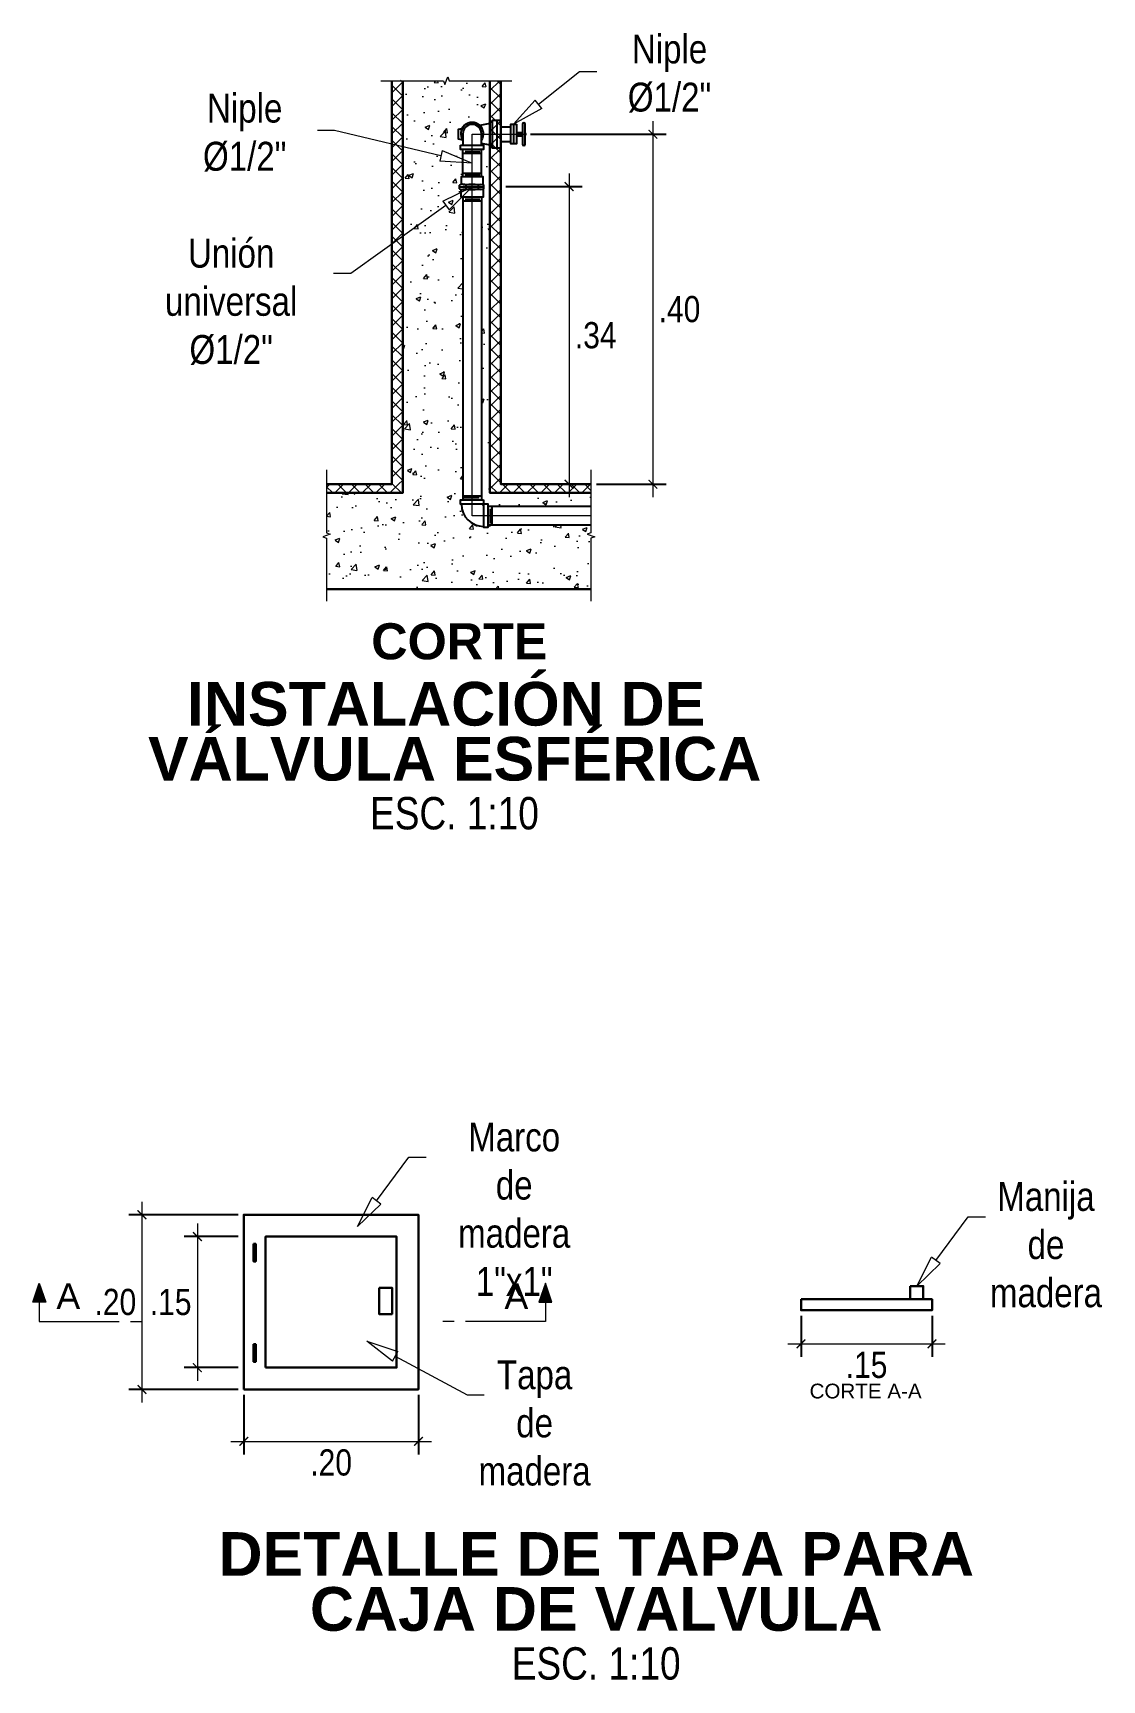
# Model space of a CAD drawing. Header units: metres. Extents: x -60290 to -52972, y 32018 to 40332.
# Drawn here: x -60289.923 to -60288.699, y 32022.171 to 32024.057 of the extents above; entities that cross this region are included whole.
import ezdxf
from ezdxf import colors
from ezdxf.entities.mleader import LeaderData, LeaderLine
from ezdxf.enums import TextEntityAlignment as Align
from ezdxf.math import Vec2, Vec3

# ---------------------------------------------------------------- set-up
doc = ezdxf.new("R2010")
doc.units = ezdxf.units.M
doc.linetypes.add('JIS_02_4.0', pattern=[5.5, 4, -1.5])
doc.linetypes.add('TRAZO_Y_PUNTOX2', pattern=[50.8, 25.4, -12.7, 0, -12.7])
doc.layers.get('0').update_dxf_attribs({"plot": 0})
for name, color, linetype, lineweight in [('-Acotado', 251, 'Continuous', 5), ('-Textos', 7, 'Continuous', 20), ('FIC-2ES_CONCRETO 210', 251, 'Continuous', 30), ('FIC-2ES_COTAS', 30, 'Continuous', 5), ('FIC-2ES_EJES_', 1, 'TRAZO_Y_PUNTOX2', 5), ('FIC-2ES_HATCH_', 252, 'Continuous', 5), ('FIC-2ES_MADERA', 32, 'Continuous', 30), ('FIC-2ES_PROYECCIONES_', 1, 'JIS_02_4.0', 5)]:
    doc.layers.add(name, color=color, linetype=linetype, lineweight=lineweight)
for name, color, linetype in [('FIC-2ES_TEXTO', 7, 'Continuous'), ('FIC-2ES_TUBERIAS-NUEVAS', 150, 'Continuous'), ('G-TEXTOS-TITULOS', 4, 'Continuous')]:
    doc.layers.add(name, color=color, linetype=linetype)
doc.styles.add('-Arial Narrow', font='ARIALN.TTF')
doc.styles.add('25-TITULO', font='arialbd.ttf', dxfattribs={"height": 0.1})
doc.styles.add('ARIAL', font='arial.ttf')
doc.styles.add('COTAS Y DIRECTRIZ', font='ARIALN.TTF')
doc.styles.add('FIC-LETRAS', font='swissk.ttf')
doc.dimstyles.new('FIC - CORTE', dxfattribs={"dimtxt": 2, "dimasz": 1, "dimexe": 1.5, "dimexo": 0.625, "dimgap": 0.9, "dimtad": 2, "dimtih": 1, "dimtoh": 1, "dimzin": 4, "dimdsep": 46, "dimtxsty": 'COTAS Y DIRECTRIZ', "dimblk": 'ARCHTICK', "dimcen": 0.9, "dimdle": 1.5, "dimclrd": 256, "dimclre": 256, "dimclrt": 7, "dimadec": 0, "dimazin": 0, "dimtfac": 1, "dimtix": 1, "dimtmove": 2, "dimatfit": 3, "dimfxl": 1, "dimlwd": 5, "dimarcsym": 0})
pattern_1 = [(45, (-60418.775484, 31846.400091), (-0.0078577241, 0.0078577241), []), (135, (-60418.775484, 31846.400091), (-0.0078577241, -0.0078577241), [])]

# ---------------------------------------------------------------- blocks, each defined once
blk = doc.blocks.new('_ArchTick')
at = {"color": 0, "linetype": 'ByBlock', "const_width": 0.15}
blk.add_lwpolyline([(-0.5, -0.5), (0.5, 0.5)], dxfattribs=at)
blk = doc.blocks.new('*D98')
at = {"layer": 'Defpoints', "color": 0, "transparency": 16777216}
for p in [(-60289.3882, 32023.8809), (-60289.3866, 32023.5401), (-60289.3093, 32023.5401)]:
    blk.add_point(p, dxfattribs=at)
at = {"layer": 'FIC-2ES_COTAS', "color": 252, "lineweight": 5, "transparency": 16777216}
blk.add_line((-60289.3093, 32023.8959), (-60289.3093, 32023.5251), dxfattribs=at)
at = {"layer": 'FIC-2ES_COTAS', "color": 252, "lineweight": -2, "transparency": 16777216}
for p, q in [((-60289.3819, 32023.8809), (-60289.2943, 32023.8809)), ((-60289.3803, 32023.5401), (-60289.2943, 32023.5401))]:
    blk.add_line(p, q, dxfattribs=at)
at = {"layer": 'FIC-2ES_COTAS', "color": 252, "lineweight": 5, "transparency": 16777216, "xscale": 0.01, "yscale": 0.01, "zscale": 0.01}
for p, rotation in [((-60289.3093, 32023.8809), 90), ((-60289.3093, 32023.5401), 270)]:
    blk.add_blockref('_ArchTick', p, dxfattribs=dict(at, rotation=rotation))
at = {"layer": 'FIC-2ES_COTAS', "color": 252, "transparency": 16777216, "insert": (-60289.2788, 32023.7105), "char_height": 0.03, "attachment_point": 5, "style": 'COTAS Y DIRECTRIZ'}
blk.add_mtext('.34', dxfattribs=at)
blk = doc.blocks.new('*D100')
at = {"layer": 'Defpoints', "color": 0, "transparency": 16777216}
for p in [(-60289.3597, 32023.9407), (-60289.2843, 32023.5401), (-60289.2133, 32023.5401)]:
    blk.add_point(p, dxfattribs=at)
at = {"layer": 'FIC-2ES_COTAS', "color": 252, "lineweight": 5, "transparency": 16777216}
blk.add_line((-60289.2133, 32023.9557), (-60289.2133, 32023.5251), dxfattribs=at)
at = {"layer": 'FIC-2ES_COTAS', "color": 252, "lineweight": -2, "transparency": 16777216}
for p, q in [((-60289.3534, 32023.9407), (-60289.1983, 32023.9407)), ((-60289.278, 32023.5401), (-60289.1983, 32023.5401))]:
    blk.add_line(p, q, dxfattribs=at)
at = {"layer": 'FIC-2ES_COTAS', "color": 252, "lineweight": 5, "transparency": 16777216, "xscale": 0.01, "yscale": 0.01, "zscale": 0.01}
for p, rotation in [((-60289.2133, 32023.9407), 90), ((-60289.2133, 32023.5401), 270)]:
    blk.add_blockref('_ArchTick', p, dxfattribs=dict(at, rotation=rotation))
at = {"layer": 'FIC-2ES_COTAS', "color": 252, "transparency": 16777216, "insert": (-60289.1829, 32023.7404), "char_height": 0.03, "attachment_point": 5, "style": 'COTAS Y DIRECTRIZ'}
blk.add_mtext('.40', dxfattribs=at)
blk = doc.blocks.new('*D101')
at = {"layer": 'Defpoints', "color": 0, "transparency": 16777216}
for p in [(-60289.0437, 32022.5946), (-60288.8937, 32022.5946), (-60288.8937, 32022.5561)]:
    blk.add_point(p, dxfattribs=at)
at = {"layer": 'FIC-2ES_COTAS', "color": 252, "lineweight": -2, "transparency": 16777216}
for p, q in [((-60289.0437, 32022.5883), (-60289.0437, 32022.5411)), ((-60288.8937, 32022.5883), (-60288.8937, 32022.5411))]:
    blk.add_line(p, q, dxfattribs=at)
at = {"layer": 'FIC-2ES_COTAS', "color": 252, "lineweight": 5, "transparency": 16777216}
blk.add_line((-60289.0587, 32022.5561), (-60288.8787, 32022.5561), dxfattribs=at)
at = {"layer": 'FIC-2ES_COTAS', "color": 252, "lineweight": 5, "transparency": 16777216, "xscale": 0.01, "yscale": 0.01, "zscale": 0.01, "rotation": 180}
blk.add_blockref('_ArchTick', (-60289.0437, 32022.5561), dxfattribs=at)
at = {"layer": 'FIC-2ES_COTAS', "color": 252, "lineweight": 5, "transparency": 16777216, "xscale": 0.01, "yscale": 0.01, "zscale": 0.01}
blk.add_blockref('_ArchTick', (-60288.8937, 32022.5561), dxfattribs=at)
at = {"layer": 'FIC-2ES_COTAS', "color": 252, "transparency": 16777216, "insert": (-60288.9687, 32022.5318), "char_height": 0.03, "attachment_point": 5, "style": 'COTAS Y DIRECTRIZ'}
blk.add_mtext('.15', dxfattribs=at)
blk = doc.blocks.new('*D102')
at = {"layer": 'Defpoints', "color": 0, "transparency": 16777216}
for p in [(-60289.6818, 32022.7038), (-60289.7985, 32022.5038), (-60289.6818, 32022.5038)]:
    blk.add_point(p, dxfattribs=at)
at = {"layer": 'FIC-2ES_COTAS', "color": 252, "lineweight": 5, "transparency": 16777216}
blk.add_line((-60289.7985, 32022.7188), (-60289.7985, 32022.4888), dxfattribs=at)
at = {"layer": 'FIC-2ES_COTAS', "color": 252, "lineweight": -2, "transparency": 16777216}
for p, q in [((-60289.6881, 32022.7038), (-60289.8135, 32022.7038)), ((-60289.6881, 32022.5038), (-60289.8135, 32022.5038))]:
    blk.add_line(p, q, dxfattribs=at)
at = {"layer": 'FIC-2ES_COTAS', "color": 252, "lineweight": 5, "transparency": 16777216, "xscale": 0.01, "yscale": 0.01, "zscale": 0.01}
for p, rotation in [((-60289.7985, 32022.7038), 90), ((-60289.7985, 32022.5038), 270)]:
    blk.add_blockref('_ArchTick', p, dxfattribs=dict(at, rotation=rotation))
at = {"layer": 'FIC-2ES_COTAS', "color": 252, "transparency": 16777216, "insert": (-60289.8289, 32022.6038), "char_height": 0.03, "attachment_point": 5, "style": 'COTAS Y DIRECTRIZ'}
blk.add_mtext('.20', dxfattribs=at)
blk = doc.blocks.new('*D103')
at = {"layer": 'Defpoints', "color": 0, "transparency": 16777216}
for p in [(-60289.6818, 32022.5038), (-60289.4818, 32022.5038), (-60289.4818, 32022.4444)]:
    blk.add_point(p, dxfattribs=at)
at = {"layer": 'FIC-2ES_COTAS', "color": 252, "lineweight": -2, "transparency": 16777216}
for p, q in [((-60289.6818, 32022.4975), (-60289.6818, 32022.4294)), ((-60289.4818, 32022.4975), (-60289.4818, 32022.4294))]:
    blk.add_line(p, q, dxfattribs=at)
at = {"layer": 'FIC-2ES_COTAS', "color": 252, "lineweight": 5, "transparency": 16777216}
blk.add_line((-60289.6968, 32022.4444), (-60289.4668, 32022.4444), dxfattribs=at)
at = {"layer": 'FIC-2ES_COTAS', "color": 252, "lineweight": 5, "transparency": 16777216, "xscale": 0.01, "yscale": 0.01, "zscale": 0.01, "rotation": 180}
blk.add_blockref('_ArchTick', (-60289.6818, 32022.4444), dxfattribs=at)
at = {"layer": 'FIC-2ES_COTAS', "color": 252, "lineweight": 5, "transparency": 16777216, "xscale": 0.01, "yscale": 0.01, "zscale": 0.01}
blk.add_blockref('_ArchTick', (-60289.4818, 32022.4444), dxfattribs=at)
at = {"layer": 'FIC-2ES_COTAS', "color": 252, "transparency": 16777216, "insert": (-60289.5818, 32022.4201), "char_height": 0.03, "attachment_point": 5, "style": 'COTAS Y DIRECTRIZ'}
blk.add_mtext('.20', dxfattribs=at)
blk = doc.blocks.new('*D104')
at = {"layer": 'Defpoints', "color": 0, "transparency": 16777216}
for p in [(-60289.6818, 32022.6788), (-60289.735, 32022.5288), (-60289.6818, 32022.5288)]:
    blk.add_point(p, dxfattribs=at)
at = {"layer": 'FIC-2ES_COTAS', "color": 252, "lineweight": 5, "transparency": 16777216}
blk.add_line((-60289.735, 32022.6938), (-60289.735, 32022.5138), dxfattribs=at)
at = {"layer": 'FIC-2ES_COTAS', "color": 252, "lineweight": -2, "transparency": 16777216}
for p, q in [((-60289.6881, 32022.6788), (-60289.75, 32022.6788)), ((-60289.6881, 32022.5288), (-60289.75, 32022.5288))]:
    blk.add_line(p, q, dxfattribs=at)
at = {"layer": 'FIC-2ES_COTAS', "color": 252, "lineweight": 5, "transparency": 16777216, "xscale": 0.01, "yscale": 0.01, "zscale": 0.01}
for p, rotation in [((-60289.735, 32022.6788), 90), ((-60289.735, 32022.5288), 270)]:
    blk.add_blockref('_ArchTick', p, dxfattribs=dict(at, rotation=rotation))
at = {"layer": 'FIC-2ES_COTAS', "color": 252, "transparency": 16777216, "insert": (-60289.7656, 32022.6038), "char_height": 0.03, "attachment_point": 5, "style": 'COTAS Y DIRECTRIZ'}
blk.add_mtext('.15', dxfattribs=at)
blk = doc.blocks.new('CORTE-HORIZONTALo')
at = {"layer": 'FIC-2ES_PROYECCIONES_'}
blk.add_hatch(color=256, dxfattribs=at).paths.add_polyline_path([(1, -3), (-1, -3), (0, -6)])
blk.add_line((0, -3), (0, 0), dxfattribs=at)
for points in [[(0, 0), (12.49, 0)], [(14.25, 0), (16, 0)]]:
    blk.add_lwpolyline(points, dxfattribs=at)
blk.add_lwpolyline([(0, -6), (1, -3), (-1, -3)], close=True, dxfattribs=at)
at = {"layer": 'FIC-2ES_PROYECCIONES_', "style": 'ARIAL'}
blk.add_attdef('A', text='', height=4, dxfattribs=at).set_placement((4.53, -3.94), align=Align.MIDDLE)
blk = doc.blocks.new('_ClosedBlank')
at = {"lineweight": -2}
for p, q in [((-1, 0.167), (0, 0)), ((-1, 0.167), (-1, -0.167)), ((0, 0), (-1, -0.167))]:
    blk.add_line(p, q, dxfattribs=at)

msp = doc.modelspace()

# ---------------------------------------------------------------- hatches: boundary and pattern name
at = {"layer": 'FIC-2ES_HATCH_'}
h = msp.add_hatch(dxfattribs=at)
h.set_pattern_fill('AR-CONC', color=256, scale=0.0003)
h.set_pattern_definition([(50, (-60418.775484, 31846.40009), (0.054655401, -0.004781726), [0.005715, -0.062865]), (355, (-60418.775484, 31846.40009), (-0.010573026, 0.057317054), [0.004572, -0.050292175]), (100.451445, (-60418.77093, 31846.39969), (0.044082374, 0.052535326), [0.004857003, -0.053427073]), (46.1842, (-60418.775484, 31846.41533), (0.081323712, -0.012612698), [0.0085725, -0.0942975]), (96.635558, (-60418.76871, 31846.41428), (0.07122124, 0.074227837), [0.007285507, -0.080140682]), (351.18415, (-60418.77548, 31846.41533), (0.07122124, 0.074227837), [0.00685799, -0.07543792]), (21, (-60418.767864, 31846.41152), (0.045484317, -0.030679559), [0.005715, -0.062865]), (326, (-60418.767864, 31846.41152), (0.018540609, 0.05525639), [0.004572, -0.050292]), (71.451445, (-60418.764073, 31846.408964), (0.064024926, 0.024576831), [0.004857003, -0.053426981]), (37.5, (-60418.775484, 31846.40009), (0.000926581, 0.0253665117), [0, -0.0496824, 0, -0.051054, 0, -0.0504825]), (7.5, (-60418.775484, 31846.40009), (0.0200458988, 0.0300541724), [0, -0.0291084, 0, -0.0485394, 0, -0.0192405]), (327.5, (-60418.792476, 31846.40009), (0.0406771786, -0.0017186232), [0, -0.01905, 0, -0.059436, 0, -0.078867]), (317.5, (-60418.800096, 31846.40009), (0.0444387544, 0.0076279473), [0, -0.024765, 0, -0.0394716, 0, -0.056007])])
h.paths.add_polyline_path([(-60289.2885, 32023.4829), (-60289.2843, 32023.4845), (-60289.2843, 32023.4933), (-60289.402, 32023.4933), (-60289.402, 32023.4908), (-60289.4072, 32023.4908), (-60289.4072, 32023.4918, -0.414214), (-60289.4325, 32023.5171), (-60289.4335, 32023.5171), (-60289.4335, 32023.5223), (-60289.431, 32023.5223), (-60289.431, 32023.8689), (-60289.433, 32023.8689), (-60289.433, 32023.8776, -0.068648), (-60289.4347, 32023.8784), (-60289.4347, 32023.8824, -0.068648), (-60289.433, 32023.8832), (-60289.433, 32023.8918), (-60289.431, 32023.8918), (-60289.431, 32023.9231), (-60289.4335, 32023.9231), (-60289.4335, 32023.9283), (-60289.431, 32023.9283), (-60289.431, 32023.9338, -0.01824), (-60289.4316, 32023.9346), (-60289.4364, 32023.9356), (-60289.4364, 32023.9461), (-60289.4321, 32023.947, -0.498407), (-60289.4117, 32023.9511), (-60289.4018, 32023.953, 0.071912), (-60289.3999, 32023.9537), (-60289.3999, 32024.002), (-60289.4468, 32024.002), (-60289.4483, 32024.0063), (-60289.4515, 32023.9977), (-60289.453, 32024.002), (-60289.4999, 32024.002), (-60289.4999, 32023.5301), (-60289.587, 32023.5301), (-60289.587, 32023.4845), (-60289.5828, 32023.4829), (-60289.5913, 32023.4798), (-60289.587, 32023.4783), (-60289.587, 32023.4201), (-60289.2843, 32023.4201), (-60289.2843, 32023.4783), (-60289.28, 32023.4798)])
h.paths.add_polyline_path([(-60289.2843, 32023.5301), (-60289.3999, 32023.5301), (-60289.3999, 32023.928, 0.071912), (-60289.4018, 32023.9287), (-60289.4097, 32023.9303), (-60289.4097, 32023.9283), (-60289.4072, 32023.9283), (-60289.4072, 32023.9231), (-60289.4097, 32023.9231), (-60289.4097, 32023.8918), (-60289.4204, 32023.8918), (-60289.4204, 32023.8834), (-60289.4103, 32023.8832, -0.139008), (-60289.407, 32023.8823), (-60289.407, 32023.8785, -0.139008), (-60289.4103, 32023.8775), (-60289.4096, 32023.8773), (-60289.4204, 32023.8773), (-60289.4204, 32023.8689), (-60289.4097, 32023.8689), (-60289.4097, 32023.5223), (-60289.4072, 32023.5223), (-60289.4072, 32023.5171), (-60289.402, 32023.5171), (-60289.402, 32023.5147), (-60289.2843, 32023.5147)], flags=17)
h = msp.add_hatch(dxfattribs=at)
h.set_pattern_fill('ANSI37', color=256, scale=0.0035, style=0)
h.set_pattern_definition(pattern_1)
h.paths.add_polyline_path([(-60289.4999, 32024.0029), (-60289.5124, 32024.0021), (-60289.5124, 32023.5401), (-60289.4999, 32023.5401)])
h = msp.add_hatch(dxfattribs=at)
h.set_pattern_fill('ANSI37', color=256, scale=0.0035, style=0)
h.set_pattern_definition(pattern_1)
h.paths.add_polyline_path([(-60289.3999, 32024.0023), (-60289.3999, 32023.8626), (-60289.3874, 32023.8626), (-60289.3874, 32024.0014)])
h.paths.add_polyline_path([(-60289.3999, 32023.8626), (-60289.3999, 32023.7501), (-60289.3874, 32023.7501), (-60289.3874, 32023.8626)])
h.paths.add_polyline_path([(-60289.3999, 32023.7501), (-60289.3999, 32023.6751), (-60289.3874, 32023.6751), (-60289.3874, 32023.7501)])
h.paths.add_polyline_path([(-60289.3999, 32023.6751), (-60289.3999, 32023.5626), (-60289.3874, 32023.5626), (-60289.3874, 32023.6751)])
h.paths.add_polyline_path([(-60289.3999, 32023.5401), (-60289.3874, 32023.5401), (-60289.3874, 32023.5626), (-60289.3999, 32023.5626)])
h = msp.add_hatch(dxfattribs=at)
h.set_pattern_fill('ANSI37', color=256, scale=0.0035, style=0)
h.set_pattern_definition(pattern_1)
h.paths.add_polyline_path([(-60289.4999, 32023.5401), (-60289.587, 32023.5401), (-60289.587, 32023.5301), (-60289.4999, 32023.5301)])
h.paths.add_polyline_path([(-60289.2843, 32023.5401), (-60289.3999, 32023.5401), (-60289.3999, 32023.5301), (-60289.2843, 32023.5301)])

# ---------------------------------------------------------------- linework, layer by layer
at = {"layer": 'FIC-2ES_CONCRETO 210'}
msp.add_line((-60289.587, 32023.4201), (-60289.2843, 32023.4201), dxfattribs=at)
for points in [[(-60289.587, 32023.5401), (-60289.5124, 32023.5401), (-60289.5124, 32024.002)], [(-60289.587, 32023.5301), (-60289.4999, 32023.5301), (-60289.4999, 32024.002)], [(-60289.2843, 32023.5301), (-60289.3999, 32023.5301), (-60289.3999, 32024.002)], [(-60289.3874, 32024.002), (-60289.3874, 32023.5401), (-60289.2843, 32023.5401)]]:
    msp.add_lwpolyline(points, dxfattribs=at)
at = {"layer": 'FIC-2ES_EJES_', "linetype": 'Continuous'}
for points in [[(-60289.5249, 32024.002), (-60289.453, 32024.002), (-60289.4515, 32023.9977), (-60289.4483, 32024.0063), (-60289.4468, 32024.002), (-60289.3749, 32024.002)], [(-60289.587, 32023.5564), (-60289.587, 32023.4845), (-60289.5828, 32023.4829), (-60289.5913, 32023.4798), (-60289.587, 32023.4783), (-60289.587, 32023.4064)], [(-60289.2843, 32023.5564), (-60289.2843, 32023.4845), (-60289.2885, 32023.4829), (-60289.28, 32023.4798), (-60289.2843, 32023.4783), (-60289.2843, 32023.4064)]]:
    msp.add_lwpolyline(points, dxfattribs=at)
at = {"layer": 'FIC-2ES_EJES_', "ltscale": 0.05}
msp.add_lwpolyline([(-60289.2843, 32023.504), (-60289.4204, 32023.504), (-60289.4204, 32023.9407), (-60289.3597, 32023.9407)], dxfattribs=at)
at = {"layer": 'FIC-2ES_MADERA'}
for points in [[(-60289.6818, 32022.5038), (-60289.6818, 32022.7038), (-60289.4818, 32022.7038), (-60289.4818, 32022.5038)], [(-60289.6706, 32022.6705), (-60289.6681, 32022.6705), (-60289.6681, 32022.6505), (-60289.6706, 32022.6505)], [(-60289.6568, 32022.5288), (-60289.6568, 32022.6788), (-60289.5068, 32022.6788), (-60289.5068, 32022.5288)], [(-60289.527, 32022.6202), (-60289.512, 32022.6202), (-60289.512, 32022.5902), (-60289.527, 32022.5902)], [(-60289.0437, 32022.6071), (-60288.8937, 32022.6071), (-60288.8937, 32022.5946), (-60289.0437, 32022.5946)], [(-60288.9187, 32022.6221), (-60288.9037, 32022.6221), (-60288.9037, 32022.6071), (-60288.9187, 32022.6071)], [(-60289.6706, 32022.5555), (-60289.6681, 32022.5555), (-60289.6681, 32022.5355), (-60289.6706, 32022.5355)]]:
    msp.add_lwpolyline(points, close=True, dxfattribs=at)
at = {"layer": 'FIC-2ES_TUBERIAS-NUEVAS'}
for p, q in [((-60289.3922, 32023.9569), (-60289.3922, 32023.9248)), ((-60289.3874, 32023.9494), (-60289.3761, 32023.9494)), ((-60289.3728, 32023.9521), (-60289.3728, 32023.9296)), ((-60289.3874, 32023.9324), (-60289.3761, 32023.9324)), ((-60289.3695, 32023.9426), (-60289.3628, 32023.9426)), ((-60289.3695, 32023.9391), (-60289.3628, 32023.9391)), ((-60289.431, 32023.8918), (-60289.431, 32023.9231)), ((-60289.431, 32023.9189), (-60289.4097, 32023.9189)), ((-60289.4285, 32023.9208), (-60289.4115, 32023.9208)), ((-60289.4097, 32023.8918), (-60289.4097, 32023.9231)), ((-60289.431, 32023.8961), (-60289.4097, 32023.8961)), ((-60289.4285, 32023.8941), (-60289.4115, 32023.8941)), ((-60289.4347, 32023.8784), (-60289.4347, 32023.8824)), ((-60289.4347, 32023.8804), (-60289.407, 32023.8804)), ((-60289.4311, 32023.8834), (-60289.4096, 32023.8834)), ((-60289.4096, 32023.8773), (-60289.4311, 32023.8773)), ((-60289.431, 32023.8689), (-60289.431, 32023.5222)), ((-60289.4097, 32023.8689), (-60289.4097, 32023.5222)), ((-60289.431, 32023.8647), (-60289.4097, 32023.8647)), ((-60289.4285, 32023.8666), (-60289.4115, 32023.8666)), ((-60289.4097, 32023.5266), (-60289.431, 32023.5266)), ((-60289.4122, 32023.5246), (-60289.4293, 32023.5246)), ((-60289.2843, 32023.5147), (-60289.402, 32023.5147)), ((-60289.3997, 32023.5121), (-60289.3997, 32023.4951)), ((-60289.3978, 32023.5147), (-60289.3978, 32023.4933)), ((-60289.2843, 32023.4933), (-60289.402, 32023.4933))]:
    msp.add_line(p, q, dxfattribs=at)
for points in [[(-60289.429, 32023.9476), (-60289.4364, 32023.9461), (-60289.4364, 32023.9356), (-60289.431, 32023.9345)], [(-60289.3874, 32023.9248), (-60289.397, 32023.9248), (-60289.397, 32023.9569), (-60289.3874, 32023.9569)], [(-60289.4078, 32023.8832), (-60289.4078, 32023.8918), (-60289.433, 32023.8918), (-60289.433, 32023.8832)], [(-60289.4078, 32023.8776), (-60289.4078, 32023.8689), (-60289.433, 32023.8689), (-60289.433, 32023.8776)]]:
    msp.add_lwpolyline(points, dxfattribs=at)
for points in [[(-60289.4097, 32023.9283), (-60289.4097, 32023.9413, 1), (-60289.431, 32023.9413), (-60289.431, 32023.9283)], [(-60289.4148, 32023.9504), (-60289.4018, 32023.953, 0.23236), (-60289.397, 32023.9569)], [(-60289.397, 32023.9248, 0.23236), (-60289.4018, 32023.9287), (-60289.4097, 32023.9303)], [(-60289.4137, 32023.8785, 0.283494), (-60289.407, 32023.8785), (-60289.407, 32023.8823, 0.283494), (-60289.4137, 32023.8823)]]:
    msp.add_lwpolyline(points, format="xyb", dxfattribs=at)
for points in [[(-60289.3695, 32023.9521), (-60289.3695, 32023.9296), (-60289.3761, 32023.9296), (-60289.3761, 32023.9521)], [(-60289.4335, 32023.9283), (-60289.4072, 32023.9283), (-60289.4072, 32023.9231), (-60289.4335, 32023.9231)], [(-60289.4072, 32023.5223), (-60289.4072, 32023.4908), (-60289.402, 32023.4908), (-60289.402, 32023.5171), (-60289.4335, 32023.5171), (-60289.4335, 32023.5223)]]:
    msp.add_lwpolyline(points, close=True, dxfattribs=at)
for points in [[(-60289.3628, 32023.9524), (-60289.3628, 32023.9294, 1), (-60289.3597, 32023.9294), (-60289.3597, 32023.9524, 1)], [(-60289.4275, 32023.8784, 0.141747), (-60289.4132, 32023.8784), (-60289.4132, 32023.8824, 0.141747), (-60289.4275, 32023.8824)]]:
    msp.add_lwpolyline(points, format="xyb", close=True, dxfattribs=at)
for centre, radius, start, end in [((-60289.4204, 32023.9413), 0.013, 324.9293, 215.0707), ((-60289.4311, 32023.8766), 0.00682, 58.3446, 121.6554), ((-60289.4311, 32023.8842), 0.00682, 238.3446, 301.6554), ((-60289.4072, 32023.5171), 0.0253, 180, 270), ((-60289.4072, 32023.5171), 0.00101, 180, 270)]:
    msp.add_arc(centre, radius, start, end, dxfattribs=at)
msp.add_ellipse((-60289.3597, 32023.9409), major_axis=(0, 0.00152), ratio=0.487557, start_param=3.141593, end_param=6.283185, dxfattribs=at)

# ---------------------------------------------------------------- block references
at = {"layer": 'FIC-2ES_EJES_'}
ref = msp.add_blockref('CORTE-HORIZONTALo', (-60289.916, 32022.5817), dxfattribs=dict(at, xscale=-0.007331335423625943, yscale=0.007331335423625943, zscale=0.007331335423625943, rotation=180))
ref.add_attrib('A', 'A', dxfattribs={"layer": '0', "color": 7, "height": 0.0293, "style": 'ARIAL'}).set_placement((-60289.8828, 32022.6106), align=Align.MIDDLE)
ref = msp.add_blockref('CORTE-HORIZONTALo', (-60289.3365, 32022.5817), dxfattribs=dict(at, xscale=0.007331335423625943, yscale=0.007331335423625943, zscale=0.007331335423625943, rotation=180))
ref.add_attrib('A', 'A', dxfattribs={"layer": '0', "color": 7, "height": 0.0293, "style": 'ARIAL'}).set_placement((-60289.3697, 32022.6106), align=Align.MIDDLE)

# ---------------------------------------------------------------- texts
at = {"layer": '-Textos', "lineweight": 5, "style": '-Arial Narrow'}
for p in [(-60289.4406, 32023.1635), (-60289.2783, 32022.1902)]:
    msp.add_text('ESC. 1:10', height=0.03704, dxfattribs=at).set_placement(p, align=Align.MIDDLE_CENTER)
at = {"layer": 'FIC-2ES_TEXTO', "color": 0, "insert": (-60288.9207, 32022.5019), "char_height": 0.016875, "width": 0.226451, "attachment_point": 5, "style": 'FIC-LETRAS'}
msp.add_mtext('\\A1;\\pxql;CORTE A-A', dxfattribs=at)
at = {"layer": 'G-TEXTOS-TITULOS', "color": 219, "lineweight": 5, "true_color": 0x642165, "style": '25-TITULO'}
for s, height, p in [('CORTE', 0.04126, (-60289.435, 32023.3603)), ('INSTALACIÓN DE ', 0.05, (-60289.4404, 32023.2888)), ('VÁLVULA ESFÉRICA', 0.05, (-60289.4404, 32023.2259)), ('DETALLE DE TAPA PARA', 0.05, (-60289.2782, 32022.3155)), ('CAJA DE VALVULA', 0.05, (-60289.2782, 32022.2526))]:
    msp.add_text(s, height=height, dxfattribs=at).set_placement(p, align=Align.MIDDLE_CENTER)

# ---------------------------------------------------------------- dimensions: what is measured, and where the dimension line sits
at = {"layer": 'FIC-2ES_COTAS'}
for base, p1, p2, picture, middle in [((-60289.2133, 32023.5401), (-60289.3597, 32023.9407), (-60289.2843, 32023.5401), '*D100', (-60289.1829, 32023.7404)), ((-60289.3093, 32023.5401), (-60289.3882, 32023.8809), (-60289.3866, 32023.5401), '*D98', (-60289.2788, 32023.7105)), ((-60289.7985, 32022.5038), (-60289.6818, 32022.7038), (-60289.6818, 32022.5038), '*D102', (-60289.8289, 32022.6038)), ((-60289.735, 32022.5288), (-60289.6818, 32022.6788), (-60289.6818, 32022.5288), '*D104', (-60289.7656, 32022.6038))]:
    dim = msp.add_linear_dim(base=base, p1=p1, p2=p2, angle=90, dimstyle='FIC - CORTE', override={"dimtxt": 3, "dimclrd": 252, "dimclre": 252, "dimclrt": 252}, dxfattribs=at)
    dim.commit()
    dim.dimension.update_dxf_attribs({"geometry": picture, "text_midpoint": middle})
for base, p1, p2, picture, middle in [((-60288.8937, 32022.5561), (-60289.0437, 32022.5946), (-60288.8937, 32022.5946), '*D101', (-60288.9687, 32022.5318)), ((-60289.4818, 32022.4444), (-60289.6818, 32022.5038), (-60289.4818, 32022.5038), '*D103', (-60289.5818, 32022.4201))]:
    dim = msp.add_linear_dim(base=base, p1=p1, p2=p2, dimstyle='FIC - CORTE', override={"dimtxt": 3, "dimclrd": 252, "dimclre": 252, "dimclrt": 252}, dxfattribs=at)
    dim.commit()
    dim.dimension.update_dxf_attribs({"geometry": picture, "text_midpoint": middle})

# ---------------------------------------------------------------- leaders
at = {"layer": '-Acotado'}
ml = msp.add_multileader_mtext('Standard', dxfattribs=at)
ml.set_content('Niple {\\A1;%%C1/2"\\Fromans|c0;\\W0.8; }', color=7, style='-Arial Narrow')
ml.set_leader_properties(color=7, linetype='ByLayer', lineweight=0)
ml.set_arrow_properties(name='CLOSEDBLANK')
ml.build(insert=Vec2(0, 0))
ml.multileader.update_dxf_attribs({"has_dogleg": 0, "text_left_attachment_type": 6, "text_right_attachment_type": 6, "dogleg_length": 0, "arrow_head_size": 0.0367, "scale": 0.025})
ctx = ml.context
ctx.base_point, ctx.scale, ctx.char_height, ctx.arrow_head_size, ctx.landing_gap_size, ctx.plane_origin = Vec3(-60289.2974, 32024.0127), 0.025, 0.033059, 0.0367, 0.00918, Vec3(-60291.3549, 32024.7816)
ctx.left_attachment, ctx.right_attachment, ctx.text_align_type = 6, 6, 1
notes = []
notes.append((ctx, [(0, (1, 1, 0), (-60289.2974, 32024.0127), (1, 0), 0, [(0, [(-60289.3728, 32023.9521)], 0, [])])]))
ctx.mtext.insert, ctx.mtext.width, ctx.mtext.alignment, ctx.mtext.flow_direction = Vec3(-60289.1943, 32024.0549), 0.421127, 2, 5
ml = msp.add_multileader_mtext('Standard', dxfattribs=at)
ml.set_content('Niple {\\A1;%%C1/2"\\Fromans|c0;\\W0.8; }', color=7, style='-Arial Narrow')
ml.set_leader_properties(color=7, linetype='ByLayer', lineweight=0)
ml.set_arrow_properties(name='CLOSEDBLANK')
ml.build(insert=Vec2(0, 0))
ml.multileader.update_dxf_attribs({"has_dogleg": 0, "text_left_attachment_type": 6, "text_right_attachment_type": 6, "dogleg_length": 0, "arrow_head_size": 0.0367, "scale": 0.025})
ctx = ml.context
ctx.base_point, ctx.scale, ctx.char_height, ctx.arrow_head_size, ctx.landing_gap_size, ctx.plane_origin = Vec3(-60289.7839, 32023.945), 0.025, 0.033059, 0.0367, 0.00918, Vec3(-60291.849, 32024.7516)
ctx.left_attachment, ctx.right_attachment, ctx.text_align_type = 6, 6, 1
notes.append((ctx, [(1, (1, 1, 0), (-60289.5778, 32023.945), (-1, 0), 0, [(0, [(-60289.4204, 32023.9075)], 0, [])])]))
ctx.mtext.insert, ctx.mtext.width, ctx.mtext.alignment, ctx.mtext.flow_direction = Vec3(-60289.6808, 32023.9872), 0.421127, 2, 5
ml = msp.add_multileader_mtext('Standard', dxfattribs=at)
ml.set_content('Unión universal\\P{\\A1;%%C1/2"\\Fromans|c0;\\W0.8; }', color=7, style='-Arial Narrow')
ml.set_leader_properties(color=7, linetype='ByLayer', lineweight=0)
ml.set_arrow_properties(name='CLOSEDBLANK')
ml.build(insert=Vec2(0, 0))
ml.multileader.update_dxf_attribs({"has_dogleg": 0, "text_left_attachment_type": 6, "text_right_attachment_type": 6, "dogleg_length": 0, "arrow_head_size": 0.0367, "scale": 0.025})
ctx = ml.context
ctx.base_point, ctx.scale, ctx.char_height, ctx.arrow_head_size, ctx.landing_gap_size, ctx.plane_origin = Vec3(-60289.8331, 32023.7815), 0.025, 0.033059, 0.0367, 0.00918, Vec3(-60291.8561, 32024.6493)
ctx.left_attachment, ctx.right_attachment, ctx.text_align_type = 6, 6, 1
notes.append((ctx, [(1, (1, 1, 0), (-60289.5594, 32023.7815), (-1, 0), 0, [(0, [(-60289.4204, 32023.8804)], 0, [])])]))
ctx.mtext.insert, ctx.mtext.width, ctx.mtext.alignment, ctx.mtext.flow_direction = Vec3(-60289.6963, 32023.8211), 0.421127, 2, 5
ml = msp.add_multileader_mtext('Standard', dxfattribs=at)
ml.set_content('Marco de\\Pmadera 1"x1"', color=7, style='-Arial Narrow')
ml.set_leader_properties(color=7, linetype='ByLayer', lineweight=0)
ml.set_arrow_properties(name='CLOSEDBLANK')
ml.build(insert=Vec2(0, 0))
ml.multileader.update_dxf_attribs({"has_dogleg": 0, "text_left_attachment_type": 6, "text_right_attachment_type": 6, "dogleg_length": 0, "arrow_head_size": 0.0367, "scale": 0.025})
ctx = ml.context
ctx.base_point, ctx.scale, ctx.char_height, ctx.arrow_head_size, ctx.landing_gap_size, ctx.plane_origin = Vec3(-60289.4927, 32022.7698), 0.025, 0.033059, 0.0367, 0.00918, Vec3(-60291.5653, 32023.4993)
ctx.left_attachment, ctx.right_attachment, ctx.text_align_type = 6, 6, 1
notes.append((ctx, [(0, (1, 1, 0), (-60289.4927, 32022.7698), (1, 0), 0, [(0, [(-60289.5517, 32022.6903)], 0, [])])]))
ctx.mtext.insert, ctx.mtext.width, ctx.mtext.alignment, ctx.mtext.flow_direction = Vec3(-60289.3722, 32022.8094), 0.421127, 2, 5
ml = msp.add_multileader_mtext('Standard', dxfattribs=at)
ml.set_content('Manija de\\Pmadera', color=7, style='-Arial Narrow')
ml.set_leader_properties(color=7, linetype='ByLayer', lineweight=0)
ml.set_arrow_properties(name='CLOSEDBLANK')
ml.build(insert=Vec2(0, 0))
ml.multileader.update_dxf_attribs({"has_dogleg": 0, "text_left_attachment_type": 6, "text_right_attachment_type": 6, "dogleg_length": 0, "arrow_head_size": 0.0367, "scale": 0.025})
ctx = ml.context
ctx.base_point, ctx.scale, ctx.char_height, ctx.arrow_head_size, ctx.landing_gap_size, ctx.plane_origin = Vec3(-60288.8522, 32022.7016), 0.025, 0.03306, 0.0367, 0.00918, Vec3(-60290.9248, 32023.4311)
ctx.left_attachment, ctx.right_attachment, ctx.text_align_type = 6, 6, 1
notes.append((ctx, [(0, (1, 1, 0), (-60288.8522, 32022.7016), (1, 0), 0, [(0, [(-60288.9112, 32022.6221)], 0, [])])]))
ctx.mtext.insert, ctx.mtext.width, ctx.mtext.alignment, ctx.mtext.flow_direction = Vec3(-60288.7632, 32022.7413), 0.421127, 2, 5
ml = msp.add_multileader_mtext('Standard', dxfattribs=at)
ml.set_content('Tapa de\\Pmadera', color=7, style='-Arial Narrow')
ml.set_leader_properties(color=7, linetype='ByLayer', lineweight=0)
ml.set_arrow_properties(name='CLOSEDBLANK')
ml.build(insert=Vec2(0, 0))
ml.multileader.update_dxf_attribs({"has_dogleg": 0, "text_left_attachment_type": 6, "text_right_attachment_type": 6, "dogleg_length": 0, "arrow_head_size": 0.0367, "scale": 0.025})
ctx = ml.context
ctx.base_point, ctx.scale, ctx.char_height, ctx.arrow_head_size, ctx.landing_gap_size, ctx.plane_origin = Vec3(-60289.4262, 32022.4975), 0.025, 0.03306, 0.0367, 0.00918, Vec3(-60291.4987, 32023.2271)
ctx.left_attachment, ctx.right_attachment, ctx.text_align_type = 6, 6, 1
notes.append((ctx, [(0, (1, 1, 0), (-60289.4262, 32022.4975), (1, 0), 0, [(0, [(-60289.5408, 32022.5592)], 0, [])])]))
ctx.mtext.insert, ctx.mtext.width, ctx.mtext.alignment, ctx.mtext.flow_direction = Vec3(-60289.3488, 32022.5372), 0.421127, 2, 5
for ctx, leaders in notes:
    for number, flags, end, landing, length, lines in leaders:
        leader = LeaderData()
        leader.index, (leader.has_last_leader_line, leader.has_dogleg_vector, leader.attachment_direction) = number, flags
        leader.last_leader_point, leader.dogleg_vector, leader.dogleg_length = Vec3(end), Vec3(landing), length
        for number, points, colour, breaks in lines:
            line = LeaderLine()
            line.index, line.vertices, line.color, line.breaks = number, Vec3.list(points), colors.encode_raw_color(colour), breaks
            leader.lines.append(line)
        ctx.leaders.append(leader)

doc.saveas('drawing.dxf')
